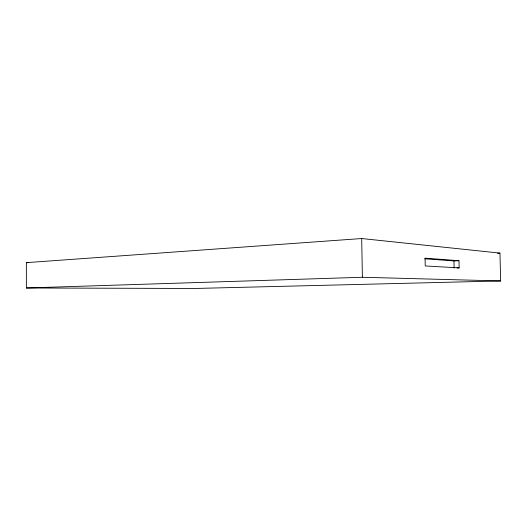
<?xml version="1.0" encoding="UTF-8"?>
<svg xmlns="http://www.w3.org/2000/svg" width="527" height="527" viewBox="0 0 527 527"><rect width="100%" height="100%" fill="white"/><g stroke="black" fill="none" stroke-linecap="round" stroke-linejoin="round"><path stroke-width="0.79" d="M26.35 262.65L361.7 238.533L499.958 253.112L500.65 280.957L195.023 288.467L26.37 287.986L26.35 262.65L27.997 262.709M497.495 253.237L499.958 253.112M424.663 258.777L453.951 260.937L458.991 260.707L459.155 267.887L456.995 267.966M26.37 287.986L362.392 277.268L500.65 280.957M459.155 267.887L425.236 265.951L425.072 258.158L458.991 260.707M453.951 260.937L454.116 268.078M361.7 238.533L362.392 277.268"/></g></svg>
